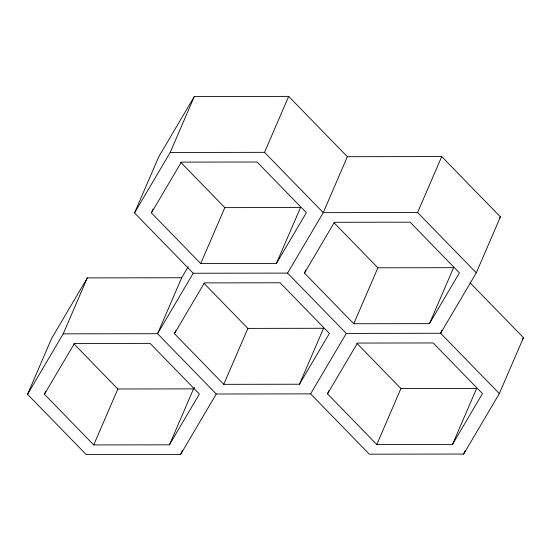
<?xml version="1.0" encoding="UTF-8"?>
<svg xmlns="http://www.w3.org/2000/svg" width="551" height="551" viewBox="0 0 551 551"><rect width="100%" height="100%" fill="white"/><g stroke="black" fill="none" stroke-linecap="round" stroke-linejoin="round"><path stroke-width="0.83" d="M470.141 282.87L523.45 337.646L499.337 393.586L463.673 454.045L369.315 454.182L310.619 393.869L216.261 394.013L180.604 454.465L86.245 454.609L27.55 394.296L51.663 338.348L87.327 277.897L181.685 277.752L188.208 266.698M27.55 394.296L63.207 333.837L87.327 277.897M44.431 394.268L74.385 343.487L150.079 343.376L199.386 394.041L169.433 444.822L93.732 444.933L44.431 394.268L45.788 391.12M134.527 212.934L158.647 156.987L194.303 96.535L288.662 96.391L347.357 156.704L441.716 156.567L500.411 216.874L476.298 272.821L440.635 333.272L346.283 333.417L287.581 273.103L193.229 273.248L134.527 212.934L170.19 152.475L194.303 96.535M151.408 212.906L181.362 162.125L257.055 162.008L306.363 212.672L276.409 263.454L200.716 263.571L151.408 212.906L153.109 208.967M93.732 444.933L117.852 388.992L193.546 388.875L194.413 387.401M181.685 277.752L157.565 333.699L63.207 333.837M200.716 263.571L224.829 207.624L300.522 207.513L276.409 263.454M174.447 333.672L204.4 282.89L280.094 282.78L329.402 333.445L299.448 384.226L223.754 384.336L174.447 333.672L175.803 330.524M170.19 152.475L264.542 152.338L288.662 96.391M169.433 444.822L193.546 388.875M180.604 454.465L182.305 450.525M223.754 384.336L247.867 328.396L323.561 328.279L299.448 384.226M347.357 156.704L323.244 212.652L287.581 273.103M304.462 273.076L334.416 222.294L410.109 222.184L459.417 272.848L429.463 323.63L353.77 323.74L304.462 273.076L305.819 269.928M353.77 323.74L377.883 267.8L453.576 267.683L429.463 323.63M327.501 393.848L357.454 343.066L433.148 342.949L482.456 393.614L452.502 444.395L376.808 444.505L327.501 393.848L328.857 390.693M264.542 152.338L323.244 212.652L417.596 212.507L441.716 156.567M376.808 444.505L400.921 388.565L476.615 388.455L452.502 444.395M441.998 330.125L440.635 333.272L499.337 393.586M463.673 454.045L465.03 450.89M193.229 273.248L157.565 333.699L216.261 394.013M310.619 393.869L346.283 333.417M499.543 218.354L500.411 216.874M522.148 339.857L523.45 337.646M417.596 212.507L476.298 272.821M333.927 222.625L377.883 267.8M180.873 162.455L224.829 207.624M356.965 343.397L400.921 388.565M203.911 283.221L247.867 328.396M73.889 343.817L117.852 388.992"/></g></svg>
